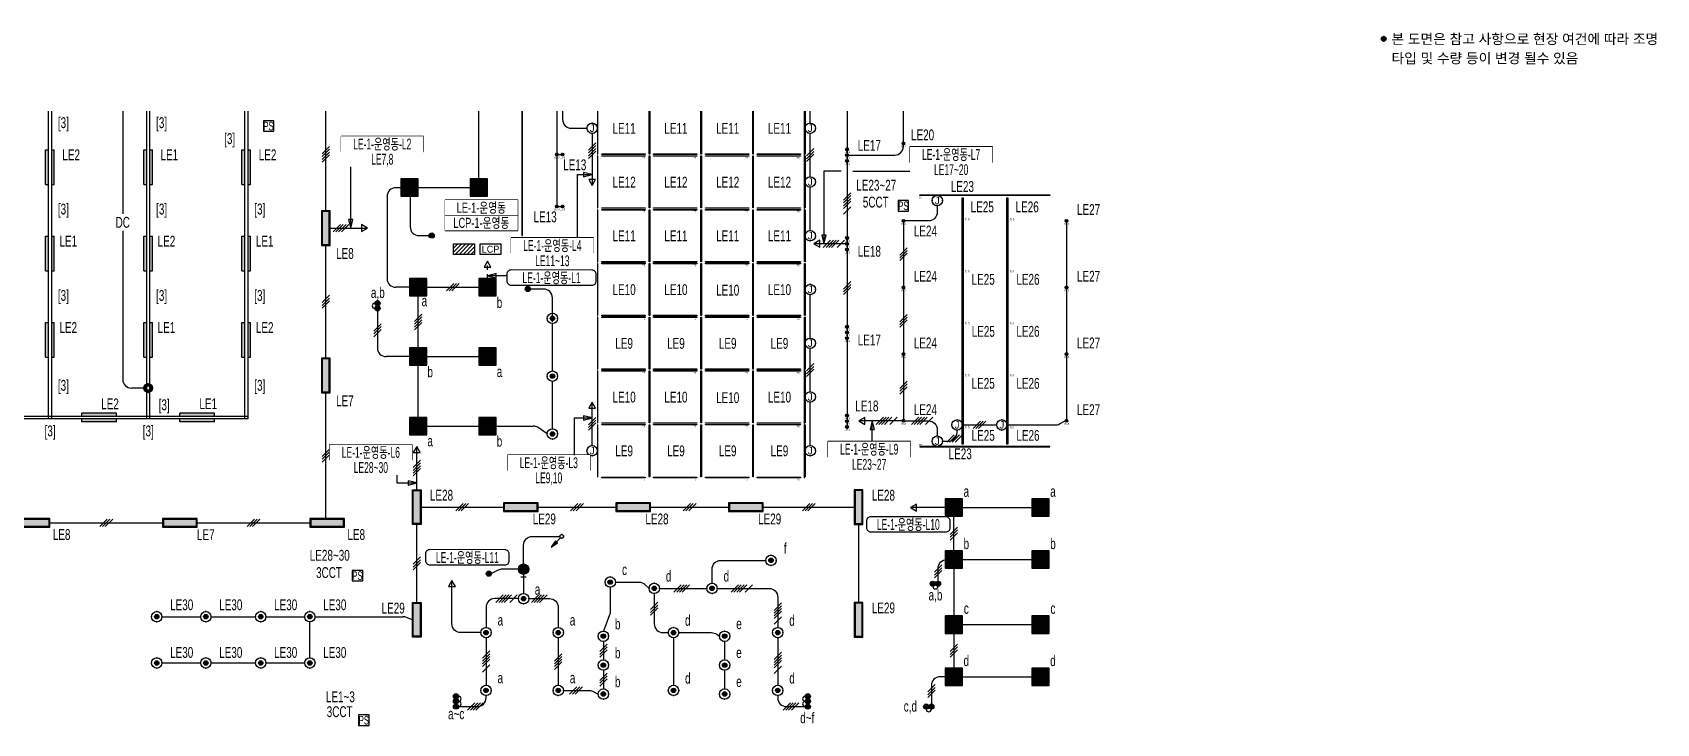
# Model space of a CAD drawing. Header units: millimetres. Extents: x 86947 to 500447, y -530175 to 1059536.
# Drawn here: x 441947 to 498176, y -296045 to -272132 of the extents above; entities that cross this region are included whole.
import ezdxf
from ezdxf.enums import TextEntityAlignment as Align

# ---------------------------------------------------------------- set-up
doc = ezdxf.new("R2010")
doc.units = ezdxf.units.MM
doc.header["$LTSCALE"] = 150
doc.set_wipeout_variables(frame=1)
for name, pattern in [('CENTERX2', [4, 2.5, -0.5, 0.5, -0.5]), ('D1', [3, 1, -1, 1]), ('DASHED2', [0.375, 0.25, -0.125])]:
    doc.linetypes.add(name, pattern=pattern)
for name, color, linetype in [('------01 Distribution Panel', 3, 'Continuous'), ('------02 Etc Panel', 3, 'Continuous'), ('------03 Lighting Fixture', 3, 'Continuous'), ('------04 Lighting Switch', 2, 'Continuous'), ('------04 Number of Strands (가닥수)', 1, 'Continuous'), ('-----20 General Symbol', 3, 'Continuous'), ('-----21 Embeded Wire in Ceiling or Wall', 4, 'Continuous'), ('-----23 Concealed or Exposed Wire', 4, 'D1'), ('-----25 Emergency Lighting Embeded Wire in Ceiling or Wall', 1, 'Continuous'), ('-----28 Race Way', 1, 'Continuous'), ('-----29 Indicator', 1, 'Continuous'), ('-----30 Text', 2, 'Continuous'), ('I-C-LIGHT', 10, 'Continuous'), ('I-C-MAIN', 4, 'Continuous')]:
    doc.layers.add(name, color=color, linetype=linetype)
doc.styles.add('ELEC', font='')
doc.styles.get('ELEC').set_extended_font_data('Dotum')

# ---------------------------------------------------------------- blocks, each defined once
blk = doc.blocks.new('A$C0b6403cb')
at = {"layer": '-----30 Text'}
h = blk.add_hatch(color=256, dxfattribs=at)
edge = h.paths.add_edge_path()
edge.add_arc((-26637, -5011), 160, 0, 360)
h = blk.add_hatch(color=256, dxfattribs=at)
edge = h.paths.add_edge_path()
edge.add_arc((-26637, -5011), 160, 0, 360)
blk.add_circle((-26637, -5011), 160, dxfattribs=at)
blk.add_circle((-26637, -5011), 160, dxfattribs=at)
for p in [(-26796, -5011), (-26796, -5011), (-26637, -4851), (-26637, -4851), (-26637, -5171), (-26637, -5171), (-26477, -5011), (-26477, -5011)]:
    blk.add_point(p, dxfattribs=at)
at = {"layer": '-----30 Text', "style": 'ELEC'}
for s, p in [('본 도면은 참고 사항으로 현장 여건에 따라 조명', (-26101, -5011)), ('타입 및 수량 등이 변경 될수 있음', (-26101, -6345))]:
    blk.add_text(s, height=700, dxfattribs=at).set_placement(p, align=Align.MIDDLE_LEFT)
blk = doc.blocks.new('E17')
h = blk.add_hatch(color=256)
h.paths.add_polyline_path([(600, 100), (-600, 100), (-600, 0), (600, 0)])
h.paths.add_polyline_path([(600, -100), (-600, -100), (-600, -200), (600, -200)])
for p, q in [((-600, 100), (600, 100)), ((-600, 100), (-600, 0)), ((600, 100), (600, 0)), ((600, 100), (600, 0)), ((-600, -100), (-600, -200)), ((-600, -200), (600, -200)), ((600, -100), (600, -200))]:
    blk.add_line(p, q)
blk = doc.blocks.new('*U15')
blk.add_lwpolyline([(150, 0), (-150, 0), (-150, -300), (150, -300)], close=True)
at = {"style": 'ELEC', "width": 0.6}
blk.add_text('PS', height=250, dxfattribs=at).set_placement((0, -150), align=Align.MIDDLE)
blk = doc.blocks.new('*U16')
h = blk.add_hatch(color=256)
edge = h.paths.add_edge_path()
edge.add_arc((-150, -75), 75, 0, 360)
h = blk.add_hatch(color=256)
edge = h.paths.add_edge_path()
edge.add_arc((0, -75), 75, 0, 360)
h = blk.add_hatch(color=256)
edge = h.paths.add_edge_path()
edge.add_arc((150, -75), 75, 0, 360)
for centre in [(-150, -75), (0, -75), (150, -75)]:
    blk.add_circle(centre, 75)
for centre in [(-75, 0), (75, 0)]:
    blk.add_arc(centre, 75, 0, 180)
blk = doc.blocks.new('*U13')
h = blk.add_hatch(color=256)
edge = h.paths.add_edge_path()
edge.add_arc((-75, -75), 75, 0, 360)
h = blk.add_hatch(color=256)
edge = h.paths.add_edge_path()
edge.add_arc((75, -75), 75, 0, 360)
for centre in [(-75, -75), (75, -75)]:
    blk.add_circle(centre, 75)
blk.add_arc((0, 0), 75, 0, 180)
blk.add_point((150, -75))
blk = doc.blocks.new('*U12')
h = blk.add_hatch(color=256)
edge = h.paths.add_edge_path()
edge.add_arc((0, -75), 75, 0, 360)
blk.add_circle((0, -75), 75)
blk = doc.blocks.new('E16')
at = {"linetype": 'Continuous'}
h = blk.add_hatch(color=256, dxfattribs=at)
h.dxf.hatch_style = 1
h.paths.add_polyline_path([(570, -120), (570, 120), (-570, 120), (-570, -120)])
blk.add_lwpolyline([(600, 150), (-600, 150), (-600, -150), (600, -150)], close=True, dxfattribs=at)
at = {"color": 1, "linetype": 'Continuous'}
blk.add_lwpolyline([(570, 120), (-570, 120), (-570, -120), (570, -120)], close=True, dxfattribs=at)
blk = doc.blocks.new('E21')
h = blk.add_hatch(color=256)
h.dxf.hatch_style = 1
h.paths.add_polyline_path([(-270, 270), (-270, -270), (270, -270), (270, 270)])
blk.add_lwpolyline([(-300, -300), (300, -300), (300, 300), (-300, 300)], close=True)
at = {"color": 1, "linetype": 'Continuous'}
blk.add_lwpolyline([(-270, -270), (270, -270), (270, 270), (-270, 270)], close=True, dxfattribs=at)
blk = doc.blocks.new('D02')
at = {"linetype": 'Continuous'}
for radius in [150, 64.3]:
    blk.add_circle((0, 0), radius, dxfattribs=at)
for p in [(-150, 0), (0, 150), (150, 0), (0, -150)]:
    blk.add_point(p)
blk = doc.blocks.new('G07-1')
blk.add_hatch(color=256).paths.add_polyline_path([(64, 0, 1), (-64, 0, 1)])
blk.add_blockref('D02', (0, 0))
blk = doc.blocks.new('D06')
for p, q in [((-75, 0), (0, 0)), ((0, -75), (0, 75))]:
    blk.add_line(p, q)
at = {"linetype": 'Continuous'}
blk.add_circle((-225, 0), 150, dxfattribs=at)
for p in [(-375, 0), (-225, 150), (-75, 0), (-225, -150)]:
    blk.add_point(p)
blk = doc.blocks.new('E06')
blk.add_hatch(color=256).paths.add_polyline_path([(-75, 0, 1), (-375, 0, 1)])
blk.add_blockref('D06', (0, 0))
blk = doc.blocks.new('A07')
blk.add_lwpolyline([(-300, 0), (-300, 300), (300, 300), (300, 0)], close=True)
at = {"style": 'ELEC'}
blk.add_text('LCP', height=200, dxfattribs=at).set_placement((0, 150), align=Align.MIDDLE)
blk = doc.blocks.new('A02')
h = blk.add_hatch()
h.set_pattern_fill('ANSI31', color=256, scale=25, style=0)
h.set_pattern_definition([(45, (-2000, -19200), (-56.1266, 56.1266), [])])
h.paths.add_polyline_path([(-300, 300), (-300, 0), (300, 0), (300, 300)])
blk.add_lwpolyline([(300, 0), (-300, 0), (-300, 300), (300, 300)], close=True)
blk = doc.blocks.new('O07')
blk.add_lwpolyline([(0, -100), (173, 0), (0, 100)], close=True)
blk = doc.blocks.new('O04')
blk.add_circle((0, 0), 150)
for p in [(-150, 0), (0, 150), (150, 0), (0, -150)]:
    blk.add_point(p)
at = {"style": 'ELEC'}
blk.add_text('J', height=214, dxfattribs=at).set_placement((0, 0), align=Align.MIDDLE)
blk = doc.blocks.new('*U47')
at = {"color": 0}
for p, q in [((-226, -106), (-14, 106)), ((-146, -106), (66, 106)), ((-66, -106), (146, 106)), ((14, -106), (226, 106))]:
    blk.add_line(p, q, dxfattribs=at)
blk = doc.blocks.new('*U44')
at = {"color": 0}
for p, q in [((-186, -106), (26, 106)), ((-106, -106), (106, 106)), ((-26, -106), (186, 106))]:
    blk.add_line(p, q, dxfattribs=at)
blk = doc.blocks.new('*U46')
at = {"color": 0}
for p, q in [((-306, -106), (-94, 106)), ((-226, -106), (-14, 106)), ((-146, -106), (66, 106)), ((-66, -106), (146, 106)), ((94, -106), (306, 106))]:
    blk.add_line(p, q, dxfattribs=at)
blk = doc.blocks.new('D01')
at = {"linetype": 'Continuous'}
blk.add_circle((0, 0), 150, dxfattribs=at)
for p in [(-150, 0), (0, 150), (150, 0), (0, -150)]:
    blk.add_point(p)
blk = doc.blocks.new('E01')
h = blk.add_hatch(color=256)
edge = h.paths.add_edge_path(flags=17)
edge.add_arc((0, 0), 75, 0, 360)
edge = h.paths.add_edge_path()
edge.add_arc((0, 0), 150, 0, 360)
blk.add_blockref('D01', (0, 0))
at = {"xscale": 0.5, "yscale": 0.5, "zscale": 0.5}
blk.add_blockref('D01', (0, 0), dxfattribs=at)
blk = doc.blocks.new('O01')
blk.add_hatch(color=256).paths.add_polyline_path([(-149, -218), (-218, -149), (-368, -368)])
blk.add_line((-46, -46), (-184, -184))
blk.add_lwpolyline([(-368, -368), (-149, -218), (-218, -149), (-368, -368)])
blk.add_circle((0, 0), 65)
for p in [(-65, 0), (-65, 0), (0, 65), (0, 65), (65, 0), (65, 0), (0, -65), (0, -65)]:
    blk.add_point(p)
blk = doc.blocks.new('LT-1')
at = {"layer": 'I-C-LIGHT'}
h = blk.add_hatch(dxfattribs=at)
h.set_pattern_fill('ANSI31', color=249, scale=50)
h.set_pattern_definition([(45, (137317.1204, 2203378.948), (-4.419417382, 4.419417382), [])])
edge = h.paths.add_edge_path()
edge.add_arc((1069218, 760156), 25, 0, 360)
at = {"layer": 'I-C-LIGHT', "color": 1}
for p, q in [((1069158, 760156), (1069278, 760156)), ((1069218, 760216), (1069218, 760096))]:
    blk.add_line(p, q, dxfattribs=at)
at = {"layer": 'I-C-LIGHT', "color": 9}
blk.add_circle((1069218, 760156), 48, dxfattribs=at)
at = {"layer": 'I-C-LIGHT', "color": 1}
blk.add_circle((1069218, 760156), 40, dxfattribs=at)
at = {"layer": 'I-C-LIGHT', "color": 8}
blk.add_circle((1069218, 760156), 25, dxfattribs=at)
at = {"layer": 'I-C-LIGHT', "color": 9, "insert": (1069218, 760096), "char_height": 60, "width": 294.84, "attachment_point": 2, "style": 'ELEC'}
blk.add_mtext('LD-1', dxfattribs=at)
blk = doc.blocks.new('LT- SYM')
at = {"layer": 'I-C-LIGHT'}
blk.add_lwpolyline([(13061773, -262810), (13061773, -262565), (13061751, -262565), (13061751, -262810)], close=True, dxfattribs=at)
at = {"layer": 'I-C-LIGHT', "color": 2, "linetype": 'CENTERX2', "ltscale": 0.2, "const_width": 6}
blk.add_lwpolyline([(13061762, -262810), (13061762, -262565)], dxfattribs=at)
at = {"color": 9, "insert": (13061789, -262740), "char_height": 70, "width": 560.53, "attachment_point": 1, "line_spacing_factor": 0.45, "style": 'ELEC'}
blk.add_mtext('LD-5', dxfattribs=at)
blk = doc.blocks.new('LD-3')
at = {"layer": 'I-C-LIGHT', "color": 1}
for p, q in [((851536, 286856), (851443, 286950)), ((851536, 286950), (851443, 286856))]:
    blk.add_line(p, q, dxfattribs=at)
at = {"layer": 'I-C-LIGHT', "color": 5}
for radius in [46.2, 21.1, 15.8]:
    blk.add_circle((851490, 286903), radius, dxfattribs=at)
at = {"layer": 'I-C-LIGHT', "color": 251}
blk.add_circle((851490, 286903), 15, dxfattribs=at)
at = {"layer": 'I-C-LIGHT', "color": 9, "insert": (851490, 286799), "char_height": 60, "width": 195.11, "attachment_point": 5, "style": 'ELEC'}
blk.add_mtext('LD-3', dxfattribs=at)

msp = doc.modelspace()

# ---------------------------------------------------------------- linework, layer by layer
at = {"layer": '------01 Distribution Panel', "color": 1, "elevation": 0}
for points in [[(452629, -276256), (455484, -276256), (455484, -275731), (452629, -275731)], [(472326, -276616), (475181, -276616), (475181, -276091), (472326, -276091)], [(456230, -278982), (458746, -278982), (458746, -278457), (456230, -278457)], [(452235, -286924), (455090, -286924), (455090, -286399), (452235, -286399)], [(458396, -287284), (461251, -287284), (461251, -286759), (458396, -286759)], [(469488, -286815), (472343, -286815), (472343, -286290), (469488, -286290)]]:
    msp.add_lwpolyline(points, close=True, dxfattribs=at)
at = {"layer": '-----21 Embeded Wire in Ceiling or Wall'}
for p, q in [((457400, -277200), (457400, -274850)), ((454695, -277505), (454525, -277505)), ((455300, -277500), (457100, -277500)), ((454225, -277805), (454225, -280650)), ((455000, -280950), (454525, -280950)), ((453890, -281773), (453890, -283050)), ((455000, -283350), (454190, -283350)), ((458000, -285750), (459279, -285750)), ((459770, -286025), (459450, -285803)), ((448130, -292350), (449670, -292350)), ((451730, -292350), (454783, -292350)), ((455100, -292455), (454896, -292372)), ((448130, -293950), (449670, -293950))]:
    msp.add_line(p, q, dxfattribs=at)
at = {"layer": '-----21 Embeded Wire in Ceiling or Wall', "elevation": 0}
for points in [[(452100, -278300), (452100, -274850)], [(460100, -274850), (460100, -276304)], [(468875, -275265), (468875, -274850)], [(470150, -274850), (470150, -276125)], [(472100, -275929), (472100, -274850)], [(461325, -275625), (461325, -277425)], [(468875, -277125), (468875, -275625)], [(460100, -276396), (460100, -278104)], [(460146, -276350), (460255, -276350)], [(470150, -276225), (470150, -276325)], [(470150, -276425), (470150, -276525)], [(470150, -276625), (470150, -279194)], [(468875, -278985), (468875, -277485)], [(460146, -278150), (460255, -278150)], [(472100, -278696), (472100, -280912)], [(477750, -278696), (477750, -280912)], [(452250, -278900), (453550, -278900)], [(470100, -279444), (469000, -279444)], [(470150, -279294), (470150, -279394)], [(452100, -283400), (452100, -279500)], [(470150, -279494), (470150, -279594)], [(470150, -279694), (470150, -282262)], [(455600, -280950), (457400, -280950)], [(472100, -281004), (472100, -283220)], [(477750, -281005), (477750, -283220)], [(455300, -283050), (455300, -281250)], [(468875, -282705), (468875, -281205)], [(459950, -283845), (459950, -282205)], [(470150, -282362), (470150, -282462)], [(470150, -282562), (470150, -282662)], [(470150, -282762), (470150, -285331)], [(455600, -283350), (457400, -283350)], [(468875, -284565), (468875, -283065)], [(472100, -283313), (472100, -285529)], [(477750, -283313), (477750, -285529)], [(455300, -285450), (455300, -283650)], [(459950, -285845), (459950, -284205)], [(452100, -288950), (452100, -284600)], [(461325, -286425), (461325, -284925)], [(468875, -286425), (468875, -284925)], [(470150, -285431), (470150, -285531)], [(470150, -285631), (470150, -285740)], [(472054, -285575), (470554, -285575)], [(455600, -285750), (457400, -285750)], [(474139, -285712), (475329, -285712)], [(455250, -287955), (455250, -286455)], [(455400, -288555), (458250, -288555)], [(459450, -288555), (462150, -288555)], [(463350, -288555), (466050, -288555)], [(467250, -288555), (470400, -288555)], [(473850, -288575), (472350, -288575)], [(473850, -290075), (473850, -288875)], [(474150, -288575), (476550, -288575)], [(442550, -289100), (446450, -289100)], [(447650, -289100), (451550, -289100)], [(455250, -291855), (455250, -289155)], [(470550, -289155), (470550, -291855)], [(473850, -290675), (473850, -292325)], [(474150, -290375), (476550, -290375)], [(458950, -290975), (458950, -291545)], [(463655, -291369), (465295, -291369)], [(446430, -292350), (447770, -292350)], [(450030, -292350), (451370, -292350)], [(451550, -293770), (451550, -292530)], [(473850, -292925), (473850, -294125)], [(474150, -292625), (476550, -292625)], [(457650, -293080), (457650, -294720)], [(460150, -293080), (460150, -294720)], [(461712, -293205), (461712, -293845)], [(464140, -293080), (464140, -294720)], [(465912, -293205), (465912, -293845)], [(467750, -293080), (467750, -294720)], [(446430, -293950), (447770, -293950)], [(450030, -293950), (451370, -293950)], [(461712, -294205), (461712, -294845)], [(465912, -294205), (465912, -294845)], [(474150, -294425), (476550, -294425)]]:
    msp.add_lwpolyline(points, dxfattribs=at)
for points in [[(460301, -274850), (460301, -275145, 0.414214), (460601, -275445), (461145, -275445)], [(470200, -276375), (471800, -276375, 0.414214), (472100, -276075), (472100, -276021)], [(455025, -277800), (455025, -278860, 0.414214), (455325, -279160), (455680, -279160)], [(473274, -278130), (473274, -278350, -0.414214), (472974, -278650), (472146, -278650)], [(459950, -282145), (459950, -281310, 0.414214), (459650, -281010), (459190, -281010)], [(472146, -285575), (472974, -285575, -0.414214), (473274, -285875), (473274, -286095)], [(475689, -285712), (477366, -285712, 0.120273), (477504, -285679), (477704, -285575)], [(473454, -286275), (473659, -286275, 0.414214), (473959, -285975), (473959, -285892)], [(458950, -290525), (458950, -289872, -0.414214), (459250, -289572), (460191, -289572)], [(465475, -291189), (465475, -290700, -0.414214), (465775, -290400), (467335, -290400)], [(473300, -291120), (473300, -290675, -0.414214), (473600, -290375), (473580, -290375)], [(457470, -292900), (456770, -292900, -0.414214), (456470, -292600), (456470, -291100)], [(458770, -290705), (458208, -290705, 0.121785), (458069, -290740), (457840, -290860)], [(462130, -291152), (462947, -291152, -0.191482), (463153, -291234), (463295, -291369)], [(458770, -291725), (457950, -291725, 0.414214), (457650, -292025), (457650, -292720)], [(459130, -291725), (459850, -291725, -0.414214), (460150, -292025), (460150, -292720)], [(461950, -291332), (461950, -292178, -0.092984), (461930, -292287), (461712, -292845)], [(463475, -291549), (463475, -292600, 0.414214), (463775, -292900), (463960, -292900)], [(465655, -291369), (467450, -291369, -0.414214), (467750, -291669), (467750, -292720)], [(464320, -292900), (465461, -292900, -0.15643), (465636, -292956), (465732, -293025)], [(473550, -294425), (473370, -294425, 0.414214), (473070, -294725), (473070, -295370)], [(456700, -295460), (457350, -295460, 0.414214), (457650, -295160), (457650, -295080)], [(460330, -294900), (461205, -294900, -0.112737), (461335, -294930), (461532, -295025)], [(467750, -295080), (467750, -295160, 0.414214), (468050, -295460), (468700, -295460)]]:
    msp.add_lwpolyline(points, format="xyb", dxfattribs=at)
at = {"layer": '-----21 Embeded Wire in Ceiling or Wall'}
for centre, start, end in [((454525, -277805), 90, 180), ((454525, -280650), 180, 270), ((454190, -283050), 180, 270), ((459279, -286050), 55.2879, 90), ((454783, -292650), 67.8512, 90)]:
    msp.add_arc(centre, 300, start, end, dxfattribs=at)
at = {"layer": '-----23 Concealed or Exposed Wire', "elevation": 0}
msp.add_lwpolyline([(457700, -280650), (457700, -280050)], dxfattribs=at)
at = {"layer": '-----25 Emergency Lighting Embeded Wire in Ceiling or Wall'}
for p, q in [((445072, -274850), (445072, -278411)), ((445072, -278992), (445072, -284136)), ((445801, -284436), (445372, -284436))]:
    msp.add_line(p, q, dxfattribs=at)
msp.add_arc((445372, -284136), 300, 180, 270, dxfattribs=at)
at = {"layer": '-----28 Race Way', "elevation": 0}
for points in [[(442601, -274850), (442601, -285506), (442501, -285506), (442501, -274850)], [(446001, -274850), (446001, -285506), (445901, -285506), (445901, -274850)], [(449401, -274850), (449401, -285506), (449301, -285506), (449301, -274850)]]:
    msp.add_lwpolyline(points, dxfattribs=at)
msp.add_lwpolyline([(411901, -285406), (449401, -285406), (449401, -285506), (411901, -285506)], close=True, dxfattribs=at)
at = {"layer": '-----29 Indicator'}
for p, q in [((452967, -278900), (452967, -276781)), ((460806, -277051), (461325, -277051)), ((469351, -276928), (469351, -279444)), ((469950, -276928), (469351, -276928)), ((460706, -285471), (461325, -285471))]:
    msp.add_line(p, q, dxfattribs=at)
at = {"layer": '-----29 Indicator', "color": 1}
for p, q in [((461325, -277051), (461025, -276976)), ((461025, -276976), (461025, -277126)), ((461025, -277126), (461325, -277051)), ((453042, -278600), (452892, -278600)), ((452892, -278600), (452967, -278900)), ((452967, -278900), (453042, -278600)), ((469426, -279144), (469276, -279144)), ((469276, -279144), (469351, -279444)), ((469351, -279444), (469426, -279144)), ((458000, -280475), (457700, -280550)), ((457700, -280550), (458000, -280625)), ((458000, -280625), (458000, -280475)), ((461325, -285471), (461025, -285396)), ((461025, -285396), (461025, -285546)), ((461025, -285546), (461325, -285471)), ((471023, -285575), (470948, -285875)), ((471098, -285875), (471023, -285575)), ((470948, -285875), (471098, -285875))]:
    msp.add_line(p, q, dxfattribs=at)
at = {"color": 1, "linetype": 'Continuous', "elevation": 0}
for points in [[(470820, -289263, 0.414214), (470970, -289413), (473570, -289418, 0.414214), (473720, -289268), (473720, -289043, 0.414214), (473570, -288893), (470970, -288888, 0.414214), (470820, -289038)], [(455556, -290404, 0.414214), (455706, -290554), (458306, -290559, 0.414214), (458456, -290409), (458456, -290184, 0.414214), (458306, -290034), (455706, -290029, 0.414214), (455556, -290179)]]:
    msp.add_lwpolyline(points, format="xyb", close=True, dxfattribs=at)
at = {"layer": 'I-C-LIGHT', "color": 10, "linetype": 'DASHED2', "ltscale": 200, "elevation": 0}
for points in [[(458890, -274850), (458890, -274952), (458910, -274952), (458910, -274850)], [(461505, -274850), (461505, -275145), (461525, -275145), (461525, -274850)], [(463317, -274850), (463317, -275145), (463297, -275145), (463297, -274850)], [(465110, -274850), (465110, -275145), (465090, -275145), (465090, -274850)], [(466902, -274850), (466902, -275145), (466882, -275145), (466882, -274850)], [(468695, -274850), (468695, -275145), (468675, -275145), (468675, -274850)]]:
    msp.add_lwpolyline(points, dxfattribs=at)
for points in [[(458890, -274952), (458890, -276152), (458910, -276152), (458910, -274952)], [(461505, -275145), (461505, -276345), (461525, -276345), (461525, -275145)], [(463317, -275145), (463317, -276345), (463297, -276345), (463297, -275145)], [(465110, -275145), (465110, -276345), (465090, -276345), (465090, -275145)], [(466902, -275145), (466902, -276345), (466882, -276345), (466882, -275145)], [(468695, -275145), (468695, -276345), (468675, -276345), (468675, -275145)], [(458890, -276152), (458890, -277352), (458910, -277352), (458910, -276152)], [(461505, -276405), (461505, -277005), (461525, -277005), (461525, -276405)], [(461661, -276335), (462561, -276335), (462561, -276355), (461661, -276355)], [(461661, -276395), (462561, -276395), (462561, -276415), (461661, -276415)], [(462561, -276335), (463161, -276335), (463161, -276355), (462561, -276355)], [(462561, -276395), (463161, -276395), (463161, -276415), (462561, -276415)], [(463317, -276405), (463317, -277005), (463297, -277005), (463297, -276405)], [(463454, -276335), (464354, -276335), (464354, -276355), (463454, -276355)], [(463454, -276395), (464354, -276395), (464354, -276415), (463454, -276415)], [(464354, -276335), (464954, -276335), (464954, -276355), (464354, -276355)], [(464354, -276395), (464954, -276395), (464954, -276415), (464354, -276415)], [(465110, -276405), (465110, -277005), (465090, -277005), (465090, -276405)], [(465246, -276335), (466146, -276335), (466146, -276355), (465246, -276355)], [(465246, -276395), (466146, -276395), (466146, -276415), (465246, -276415)], [(466146, -276335), (466746, -276335), (466746, -276355), (466146, -276355)], [(466146, -276395), (466746, -276395), (466746, -276415), (466146, -276415)], [(466902, -276405), (466902, -277005), (466882, -277005), (466882, -276405)], [(467039, -276335), (467939, -276335), (467939, -276355), (467039, -276355)], [(467039, -276395), (467939, -276395), (467939, -276415), (467039, -276415)], [(467939, -276335), (468539, -276335), (468539, -276355), (467939, -276355)], [(467939, -276395), (468539, -276395), (468539, -276415), (467939, -276415)], [(468695, -276405), (468695, -277005), (468675, -277005), (468675, -276405)], [(461505, -277005), (461505, -278205), (461525, -278205), (461525, -277005)], [(463317, -277005), (463317, -278205), (463297, -278205), (463297, -277005)], [(465110, -277005), (465110, -278205), (465090, -278205), (465090, -277005)], [(466902, -277005), (466902, -278205), (466882, -278205), (466882, -277005)], [(468695, -277005), (468695, -278205), (468675, -278205), (468675, -277005)], [(458890, -277352), (458890, -278552), (458910, -278552), (458910, -277352)], [(472674, -277750), (473874, -277750), (473874, -277770), (472674, -277770)], [(473874, -277750), (475074, -277750), (475074, -277770), (473874, -277770)], [(475074, -277750), (476274, -277750), (476274, -277770), (475074, -277770)], [(476274, -277750), (477174, -277750), (477174, -277770), (476274, -277770)], [(461505, -278265), (461505, -278865), (461525, -278865), (461525, -278265)], [(461661, -278195), (462561, -278195), (462561, -278215), (461661, -278215)], [(461661, -278255), (462561, -278255), (462561, -278275), (461661, -278275)], [(462561, -278195), (463161, -278195), (463161, -278215), (462561, -278215)], [(462561, -278255), (463161, -278255), (463161, -278275), (462561, -278275)], [(463317, -278265), (463317, -278865), (463297, -278865), (463297, -278265)], [(463454, -278195), (464354, -278195), (464354, -278215), (463454, -278215)], [(463454, -278255), (464354, -278255), (464354, -278275), (463454, -278275)], [(464354, -278195), (464954, -278195), (464954, -278215), (464354, -278215)], [(464354, -278255), (464954, -278255), (464954, -278275), (464354, -278275)], [(465110, -278265), (465110, -278865), (465090, -278865), (465090, -278265)], [(465246, -278195), (466146, -278195), (466146, -278215), (465246, -278215)], [(465246, -278255), (466146, -278255), (466146, -278275), (465246, -278275)], [(466146, -278195), (466746, -278195), (466746, -278215), (466146, -278215)], [(466146, -278255), (466746, -278255), (466746, -278275), (466146, -278275)], [(466902, -278265), (466902, -278865), (466882, -278865), (466882, -278265)], [(467039, -278195), (467939, -278195), (467939, -278215), (467039, -278215)], [(467039, -278255), (467939, -278255), (467939, -278275), (467039, -278275)], [(467939, -278195), (468539, -278195), (468539, -278215), (467939, -278215)], [(467939, -278255), (468539, -278255), (468539, -278275), (467939, -278275)], [(468695, -278265), (468695, -278865), (468675, -278865), (468675, -278265)], [(458890, -278552), (458890, -279152), (458910, -279152), (458910, -278552)], [(461505, -278865), (461505, -280065), (461525, -280065), (461525, -278865)], [(463317, -278865), (463317, -280065), (463297, -280065), (463297, -278865)], [(465110, -278865), (465110, -280065), (465090, -280065), (465090, -278865)], [(466902, -278865), (466902, -280065), (466882, -280065), (466882, -278865)], [(468695, -278865), (468695, -280065), (468675, -280065), (468675, -278865)], [(461505, -280125), (461505, -280725), (461525, -280725), (461525, -280125)], [(461661, -280055), (462561, -280055), (462561, -280075), (461661, -280075)], [(461661, -280115), (462561, -280115), (462561, -280135), (461661, -280135)], [(462561, -280055), (463161, -280055), (463161, -280075), (462561, -280075)], [(462561, -280115), (463161, -280115), (463161, -280135), (462561, -280135)], [(463317, -280125), (463317, -280725), (463297, -280725), (463297, -280125)], [(463454, -280055), (464354, -280055), (464354, -280075), (463454, -280075)], [(463454, -280115), (464354, -280115), (464354, -280135), (463454, -280135)], [(464354, -280055), (464954, -280055), (464954, -280075), (464354, -280075)], [(464354, -280115), (464954, -280115), (464954, -280135), (464354, -280135)], [(465110, -280125), (465110, -280725), (465090, -280725), (465090, -280125)], [(465246, -280055), (466146, -280055), (466146, -280075), (465246, -280075)], [(465246, -280115), (466146, -280115), (466146, -280135), (465246, -280135)], [(466146, -280055), (466746, -280055), (466746, -280075), (466146, -280075)], [(466146, -280115), (466746, -280115), (466746, -280135), (466146, -280135)], [(466902, -280125), (466902, -280725), (466882, -280725), (466882, -280125)], [(467039, -280055), (467939, -280055), (467939, -280075), (467039, -280075)], [(467039, -280115), (467939, -280115), (467939, -280135), (467039, -280135)], [(467939, -280055), (468539, -280055), (468539, -280075), (467939, -280075)], [(467939, -280115), (468539, -280115), (468539, -280135), (467939, -280135)], [(468695, -280125), (468695, -280725), (468675, -280725), (468675, -280125)], [(461505, -280725), (461505, -281925), (461525, -281925), (461525, -280725)], [(463317, -280725), (463317, -281925), (463297, -281925), (463297, -280725)], [(465110, -280725), (465110, -281925), (465090, -281925), (465090, -280725)], [(466902, -280725), (466902, -281925), (466882, -281925), (466882, -280725)], [(468695, -280725), (468695, -281925), (468675, -281925), (468675, -280725)], [(461505, -281985), (461505, -282585), (461525, -282585), (461525, -281985)], [(461661, -281915), (462561, -281915), (462561, -281935), (461661, -281935)], [(461661, -281975), (462561, -281975), (462561, -281995), (461661, -281995)], [(462561, -281915), (463161, -281915), (463161, -281935), (462561, -281935)], [(462561, -281975), (463161, -281975), (463161, -281995), (462561, -281995)], [(463317, -281985), (463317, -282585), (463297, -282585), (463297, -281985)], [(463454, -281915), (464354, -281915), (464354, -281935), (463454, -281935)], [(463454, -281975), (464354, -281975), (464354, -281995), (463454, -281995)], [(464354, -281915), (464954, -281915), (464954, -281935), (464354, -281935)], [(464354, -281975), (464954, -281975), (464954, -281995), (464354, -281995)], [(465110, -281985), (465110, -282585), (465090, -282585), (465090, -281985)], [(465246, -281915), (466146, -281915), (466146, -281935), (465246, -281935)], [(465246, -281975), (466146, -281975), (466146, -281995), (465246, -281995)], [(466146, -281915), (466746, -281915), (466746, -281935), (466146, -281935)], [(466146, -281975), (466746, -281975), (466746, -281995), (466146, -281995)], [(466902, -281985), (466902, -282585), (466882, -282585), (466882, -281985)], [(467039, -281915), (467939, -281915), (467939, -281935), (467039, -281935)], [(467039, -281975), (467939, -281975), (467939, -281995), (467039, -281995)], [(467939, -281915), (468539, -281915), (468539, -281935), (467939, -281935)], [(467939, -281975), (468539, -281975), (468539, -281995), (467939, -281995)], [(468695, -281985), (468695, -282585), (468675, -282585), (468675, -281985)], [(461505, -282585), (461505, -283785), (461525, -283785), (461525, -282585)], [(463317, -282585), (463317, -283785), (463297, -283785), (463297, -282585)], [(465110, -282585), (465110, -283785), (465090, -283785), (465090, -282585)], [(466902, -282585), (466902, -283785), (466882, -283785), (466882, -282585)], [(468695, -282585), (468695, -283785), (468675, -283785), (468675, -282585)], [(461505, -283845), (461505, -284445), (461525, -284445), (461525, -283845)], [(461661, -283775), (462561, -283775), (462561, -283795), (461661, -283795)], [(461661, -283835), (462561, -283835), (462561, -283855), (461661, -283855)], [(462561, -283775), (463161, -283775), (463161, -283795), (462561, -283795)], [(462561, -283835), (463161, -283835), (463161, -283855), (462561, -283855)], [(463317, -283845), (463317, -284445), (463297, -284445), (463297, -283845)], [(463454, -283775), (464354, -283775), (464354, -283795), (463454, -283795)], [(463454, -283835), (464354, -283835), (464354, -283855), (463454, -283855)], [(464354, -283775), (464954, -283775), (464954, -283795), (464354, -283795)], [(464354, -283835), (464954, -283835), (464954, -283855), (464354, -283855)], [(465110, -283845), (465110, -284445), (465090, -284445), (465090, -283845)], [(465246, -283775), (466146, -283775), (466146, -283795), (465246, -283795)], [(465246, -283835), (466146, -283835), (466146, -283855), (465246, -283855)], [(466146, -283775), (466746, -283775), (466746, -283795), (466146, -283795)], [(466146, -283835), (466746, -283835), (466746, -283855), (466146, -283855)], [(466902, -283845), (466902, -284445), (466882, -284445), (466882, -283845)], [(467039, -283775), (467939, -283775), (467939, -283795), (467039, -283795)], [(467039, -283835), (467939, -283835), (467939, -283855), (467039, -283855)], [(467939, -283775), (468539, -283775), (468539, -283795), (467939, -283795)], [(467939, -283835), (468539, -283835), (468539, -283855), (467939, -283855)], [(468695, -283845), (468695, -284445), (468675, -284445), (468675, -283845)], [(461505, -284445), (461505, -285645), (461525, -285645), (461525, -284445)], [(463317, -284445), (463317, -285645), (463297, -285645), (463297, -284445)], [(465110, -284445), (465110, -285645), (465090, -285645), (465090, -284445)], [(466902, -284445), (466902, -285645), (466882, -285645), (466882, -284445)], [(468695, -284445), (468695, -285645), (468675, -285645), (468675, -284445)], [(461661, -285635), (462561, -285635), (462561, -285655), (461661, -285655)], [(462561, -285635), (463161, -285635), (463161, -285655), (462561, -285655)], [(463454, -285635), (464354, -285635), (464354, -285655), (463454, -285655)], [(464354, -285635), (464954, -285635), (464954, -285655), (464354, -285655)], [(465246, -285635), (466146, -285635), (466146, -285655), (465246, -285655)], [(466146, -285635), (466746, -285635), (466746, -285655), (466146, -285655)], [(467039, -285635), (467939, -285635), (467939, -285655), (467039, -285655)], [(467939, -285635), (468539, -285635), (468539, -285655), (467939, -285655)], [(461505, -285705), (461505, -286305), (461525, -286305), (461525, -285705)], [(461661, -285695), (462561, -285695), (462561, -285715), (461661, -285715)], [(462561, -285695), (463161, -285695), (463161, -285715), (462561, -285715)], [(463317, -285705), (463317, -286305), (463297, -286305), (463297, -285705)], [(463454, -285695), (464354, -285695), (464354, -285715), (463454, -285715)], [(464354, -285695), (464954, -285695), (464954, -285715), (464354, -285715)], [(465110, -285705), (465110, -286305), (465090, -286305), (465090, -285705)], [(465246, -285695), (466146, -285695), (466146, -285715), (465246, -285715)], [(466146, -285695), (466746, -285695), (466746, -285715), (466146, -285715)], [(466902, -285705), (466902, -286305), (466882, -286305), (466882, -285705)], [(467039, -285695), (467939, -285695), (467939, -285715), (467039, -285715)], [(467939, -285695), (468539, -285695), (468539, -285715), (467939, -285715)], [(468695, -285705), (468695, -286305), (468675, -286305), (468675, -285705)], [(461505, -286305), (461505, -287505), (461525, -287505), (461525, -286305)], [(463317, -286305), (463317, -287505), (463297, -287505), (463297, -286305)], [(465110, -286305), (465110, -287505), (465090, -287505), (465090, -286305)], [(466902, -286305), (466902, -287505), (466882, -287505), (466882, -286305)], [(468695, -286305), (468695, -287505), (468675, -287505), (468675, -286305)], [(472674, -286475), (473874, -286475), (473874, -286455), (472674, -286455)], [(473874, -286475), (475074, -286475), (475074, -286455), (473874, -286455)], [(475074, -286475), (476274, -286475), (476274, -286455), (475074, -286455)], [(476274, -286475), (477174, -286475), (477174, -286455), (476274, -286455)], [(461661, -287525), (462561, -287525), (462561, -287545), (461661, -287545)], [(462561, -287525), (463161, -287525), (463161, -287545), (462561, -287545)], [(463454, -287525), (464354, -287525), (464354, -287545), (463454, -287545)], [(464354, -287525), (464954, -287525), (464954, -287545), (464354, -287545)], [(465246, -287525), (466146, -287525), (466146, -287545), (465246, -287545)], [(466146, -287525), (466746, -287525), (466746, -287545), (466146, -287545)], [(467039, -287525), (467939, -287525), (467939, -287545), (467039, -287545)], [(467939, -287525), (468539, -287525), (468539, -287545), (467939, -287545)]]:
    msp.add_lwpolyline(points, close=True, dxfattribs=at)
at = {"layer": 'I-C-LIGHT', "color": 5, "linetype": 'Continuous', "elevation": 0}
for points in [[(474165, -286375), (474135, -286375), (474135, -277850), (474165, -277850)], [(475685, -277850), (475715, -277850), (475715, -286375), (475685, -286375)]]:
    msp.add_lwpolyline(points, close=True, dxfattribs=at)
at = {"layer": 'I-C-MAIN'}
for p, q in [((468670, -276360), (468670, -276390)), ((468670, -278220), (468670, -278250)), ((468670, -283800), (468670, -283830)), ((468670, -285660), (468670, -285690)), ((468670, -287520), (468670, -287550))]:
    msp.add_line(p, q, dxfattribs=at)

# ---------------------------------------------------------------- block references
at = {"layer": '------01 Distribution Panel', "xscale": 1.2, "yscale": 1.2, "zscale": 1.2, "rotation": 180}
msp.add_blockref('A02', (456886, -279450), dxfattribs=at)
at = {"layer": '------02 Etc Panel', "xscale": 1.2, "yscale": 1.2, "zscale": 1.2}
msp.add_blockref('A07', (457806, -279810), dxfattribs=at)
at = {"layer": '------03 Lighting Fixture', "color": 3}
for p, rotation in [((442501, -276789), 89.99999999999999), ((445901, -276789), 89.99999999999999), ((449301, -276789), 89.99999999999999), ((442501, -279778), 89.99999999999999), ((445901, -279778), 89.99999999999999), ((449301, -279778), 89.99999999999999), ((442501, -282767), 89.99999999999999), ((445901, -282767), 89.99999999999999), ((449301, -282767), 89.99999999999999), ((444251, -285506), 180), ((447651, -285506), 180)]:
    msp.add_blockref('E17', p, dxfattribs=dict(at, rotation=rotation))
at = {"layer": '------03 Lighting Fixture'}
for name, p in [('E21', (455000, -277500)), ('E21', (457400, -277500)), ('E21', (455300, -280950)), ('E21', (457700, -280950)), ('E21', (455300, -283350)), ('E21', (457700, -283350)), ('E01', (445951, -284436)), ('E21', (455300, -285750)), ('E21', (457700, -285750)), ('E16', (458850, -288555)), ('E16', (462750, -288555)), ('E16', (466650, -288555)), ('E21', (473850, -288575)), ('E21', (476850, -288575)), ('E16', (441950, -289100)), ('E16', (447050, -289100)), ('E16', (452150, -289100)), ('E21', (473850, -290375)), ('E21', (476850, -290375)), ('E21', (473850, -292625)), ('E21', (476850, -292625)), ('E21', (473850, -294425)), ('E21', (476850, -294425))]:
    msp.add_blockref(name, p, dxfattribs=at)
at = {"layer": '------03 Lighting Fixture', "rotation": 270}
for p in [(452100, -278900), (452100, -284000), (470550, -288555), (470550, -292455)]:
    msp.add_blockref('E16', p, dxfattribs=at)
at = {"layer": '------03 Lighting Fixture', "xscale": 1.2, "yscale": 1.2, "zscale": 1.2}
for p in [(459950, -282025), (459950, -284025), (459950, -286025), (467515, -290400), (461950, -291152), (463475, -291369), (465475, -291369), (458950, -291725), (446250, -292350), (447950, -292350), (449850, -292350), (451550, -292350), (457650, -292900), (460150, -292900), (461712, -293025), (464140, -292900), (465912, -293025), (467750, -292900), (446250, -293950), (447950, -293950), (449850, -293950), (451550, -293950), (461712, -294025), (465912, -294025), (457650, -294900), (460150, -294900), (461712, -295025), (464140, -294900), (465912, -295025), (467750, -294900)]:
    msp.add_blockref('G07-1', p, dxfattribs=at)
at = {"layer": '------03 Lighting Fixture', "xscale": -1, "rotation": 90}
for p in [(455250, -288555), (455250, -292455)]:
    msp.add_blockref('E16', p, dxfattribs=at)
at = {"layer": '------03 Lighting Fixture', "xscale": 1.2, "yscale": 1.2, "zscale": 1.2, "rotation": 269.9999999999999}
msp.add_blockref('E06', (458950, -290975), dxfattribs=at)
at = {"layer": '------04 Lighting Switch', "xscale": 1.2, "yscale": 1.2, "zscale": 1.2}
for p in [(450120, -275190), (472100, -277950), (453200, -290750), (453420, -295750)]:
    msp.add_blockref('*U15', p, dxfattribs=at)
for name, p, rotation in [('*U12', (455770, -279250), 180), ('*U12', (459100, -281100), 180), ('*U13', (453800, -281593), 90), ('*U12', (457750, -290950), 179.9999999999999), ('*U13', (473210, -291300), 180), ('*U16', (456700, -295280), 270), ('*U16', (468700, -295280), 89.99999999999999), ('*U13', (472980, -295550), 180)]:
    msp.add_blockref(name, p, dxfattribs=dict(at, rotation=rotation))
at = {"layer": '------04 Number of Strands (가닥수)', "xscale": -1.2, "yscale": 1.2, "zscale": 1.2, "rotation": 90}
for name, p in [('*U47', (452100, -276350)), ('*U47', (461325, -276223)), ('*U44', (468875, -276375)), ('*U46', (470150, -278048)), ('*U44', (472100, -279804)), ('*U44', (470150, -280978)), ('*U44', (452100, -281450)), ('*U44', (453890, -282436)), ('*U47', (455300, -282150)), ('*U44', (472100, -282112)), ('*U44', (468875, -283815)), ('*U44', (472100, -284421)), ('*U44', (461325, -285675)), ('*U44', (473850, -289475)), ('*U44', (455250, -290505)), ('*U44', (473300, -290782)), ('*U44', (463475, -292074)), ('*U46', (467750, -292242)), ('*U44', (461712, -293525)), ('*U44', (473850, -293525)), ('*U46', (457650, -293900)), ('*U47', (460150, -293900)), ('*U46', (467750, -293948)), ('*U44', (461712, -294525)), ('*U44', (473070, -294923))]:
    msp.add_blockref(name, p, dxfattribs=at)
at = {"layer": '------04 Number of Strands (가닥수)', "xscale": 1.2, "yscale": 1.2, "zscale": 1.2}
for name, p in [('*U47', (452627, -278900)), ('*U46', (469695, -279444)), ('*U44', (456500, -280950)), ('*U46', (471521, -285575)), ('*U46', (472750, -285575)), ('*U44', (474734, -285712)), ('*U47', (473871, -286187)), ('*U44', (456825, -288555)), ('*U44', (460800, -288555)), ('*U44', (464700, -288555)), ('*U44', (468825, -288555)), ('*U44', (444500, -289100)), ('*U44', (449600, -289100)), ('*U47', (464427, -291369)), ('*U46', (466504, -291369)), ('*U46', (458360, -291725)), ('*U47', (459490, -291725)), ('*U44', (460767, -294900)), ('*U47', (457284, -295460)), ('*U47', (468207, -295460))]:
    msp.add_blockref(name, p, dxfattribs=at)
at = {"layer": '-----20 General Symbol', "xscale": 1.2, "yscale": 1.2, "zscale": 1.2}
for p in [(461325, -275445), (468875, -275445), (468875, -277305), (473274, -277950), (468875, -279165), (468875, -281025), (468875, -282885), (468875, -284745), (473959, -285712), (475509, -285712), (473274, -286275), (461325, -286605), (468875, -286605)]:
    msp.add_blockref('O04', p, dxfattribs=at)
at = {"layer": '-----20 General Symbol'}
msp.add_blockref('O01', (460269, -289572), dxfattribs=at)
at = {"layer": '-----21 Embeded Wire in Ceiling or Wall', "xscale": 1.199999999953434, "yscale": 1.199999999953434, "zscale": 1.199999999953434}
for p, rotation in [((461325, -277217), 270), ((469208, -279444), 180), ((457700, -280258), 89.99999999999999), ((461325, -285133), 89.99999999999997), ((470762, -285575), 180), ((455250, -286663), 89.99999999999997), ((472558, -288575), 180), ((456470, -291308), 89.99999999999999)]:
    msp.add_blockref('O07', p, dxfattribs=dict(at, rotation=rotation))
msp.add_blockref('O07', (453342, -278900), dxfattribs=at)
at = {"xscale": 0.5, "yscale": 0.5, "zscale": 0.5}
msp.add_blockref('A$C0b6403cb', (502050, -269850), dxfattribs=at)
at = {"layer": 'I-C-LIGHT'}
for name, p in [('LD-3', (-379390, -562878)), ('LD-3', (-391390, -563253)), ('LD-3', (-391189, -563253)), ('LD-3', (-391390, -565053)), ('LD-3', (-391189, -565053)), ('LD-3', (-379390, -565553)), ('LT- SYM', (-12587612, -15825)), ('LT- SYM', (-12586057, -15825)), ('LD-3', (-373740, -565553)), ('LT- SYM', (-12587612, -17625)), ('LT- SYM', (-12586062, -17625)), ('LD-3', (-379390, -567861)), ('LD-3', (-373740, -567861)), ('LT- SYM', (-12587612, -19425)), ('LT- SYM', (-12586062, -19425)), ('LD-3', (-379390, -570170)), ('LD-3', (-373740, -570170)), ('LT- SYM', (-12587612, -21225)), ('LT- SYM', (-12586062, -21225)), ('LD-3', (-379390, -572478)), ('LT- SYM', (-12587612, -23025)), ('LT- SYM', (-12586062, -23025)), ('LD-3', (-373740, -572478))]:
    msp.add_blockref(name, p, dxfattribs=at)
at = {"layer": 'I-C-LIGHT', "xscale": 1.041666666666667, "yscale": 1.041666666666667, "zscale": 1.041666666666667}
for p in [(-643619, -1068005), (-643619, -1068205), (-643619, -1068405), (-643619, -1071073), (-643619, -1071273), (-643619, -1071473), (-643619, -1074142), (-643619, -1074342), (-643619, -1074542), (-643619, -1077211), (-643619, -1077411), (-643619, -1077611)]:
    msp.add_blockref('LT-1', p, dxfattribs=at)

# ---------------------------------------------------------------- texts
at = {"layer": '------04 Lighting Switch', "style": 'ELEC', "width": 0.7}
for s, p in [('LE11', (462432, -275450)), ('LE11', (464225, -275450)), ('LE11', (466017, -275450)), ('LE11', (467810, -275450)), ('LE17', (470921, -276039)), ('LE2', (443286, -276363)), ('LE1', (446686, -276363)), ('LE2', (450086, -276363)), ('LE13', (460722, -276712)), ('LE12', (462432, -277310)), ('LE12', (464225, -277310)), ('LE12', (466017, -277310)), ('LE12', (467810, -277310)), ('LE23~27', (471161, -277418, 0)), ('LE13', (459696, -278512)), ('5CCT', (471144, -278002, 0)), ('LE25', (474831, -278168, 0)), ('LE26', (476386, -278168, 0)), ('LE27', (478512, -278257, 0)), ('LE24', (472862, -279000)), ('LE1', (443186, -279352)), ('LE2', (446586, -279352)), ('LE1', (449986, -279352)), ('LE11', (462432, -279170)), ('LE11', (464225, -279170)), ('LE11', (466017, -279170)), ('LE11', (467810, -279170)), ('LE8', (452762, -279779)), ('LE18', (470921, -279703)), ('LE24', (472862, -280565)), ('LE25', (474863, -280675, 0)), ('LE26', (476413, -280675, 0)), ('LE27', (478512, -280565)), ('a,b', (453903, -281156)), ('LE10', (462432, -281030)), ('LE10', (464225, -281030)), ('LE10', (466017, -281050)), ('LE10', (467810, -281030)), ('a', (455516, -281420)), ('b', (458116, -281470)), ('LE2', (443186, -282341)), ('LE1', (446586, -282341)), ('LE2', (449986, -282341)), ('LE9', (462432, -282890)), ('LE9', (464225, -282890)), ('LE9', (466017, -282890)), ('LE9', (467810, -282890)), ('LE17', (470921, -282772)), ('LE24', (472862, -282873)), ('LE25', (474867, -282475, 0)), ('LE26', (476413, -282475, 0)), ('LE27', (478512, -282873)), ('b', (455716, -283870)), ('a', (458116, -283870)), ('LE25', (474863, -284275, 0)), ('LE26', (476413, -284275, 0)), ('LE2', (444631, -284979)), ('LE1', (448031, -284979)), ('LE7', (452762, -284879)), ('LE10', (462432, -284750)), ('LE10', (464225, -284750)), ('LE10', (466017, -284770)), ('LE10', (467810, -284750)), ('LE18', (470836, -285057)), ('LE24', (472862, -285182)), ('LE27', (478512, -285182, 0)), ('a', (455716, -286270)), ('b', (458116, -286270)), ('LE25', (474863, -286075, 0)), ('LE26', (476413, -286075, 0)), ('LE9', (462432, -286610)), ('LE9', (464225, -286610)), ('LE9', (466017, -286610)), ('LE9', (467810, -286610)), ('LE23', (474068, -286712, 0)), ('LE28', (456108, -288146, 0)), ('LE28', (471408, -288146, 0)), ('a', (474279, -288015)), ('a', (477279, -288015)), ('LE29', (459669, -288966, 0)), ('LE28', (463569, -288966, 0)), ('LE29', (467469, -288966, 0)), ('LE8', (442956, -289507)), ('LE7', (447946, -289512)), ('LE8', (453156, -289507)), ('LE28~30', (452239, -290224)), ('f', (468011, -289969)), ('b', (474279, -289815)), ('b', (477279, -289815)), ('3CCT', (452214, -290822)), ('c', (462446, -290722)), ('d', (463971, -290938)), ('d', (465971, -290938)), ('LE30', (447113, -291937, 0)), ('LE30', (448813, -291937, 0)), ('LE30', (450713, -291937, 0)), ('LE30', (452413, -291937, 0)), ('a', (459433, -291404)), ('a,b', (473212, -291623)), ('LE29', (454435, -292051, 0)), ('a', (458146, -292469)), ('a', (460646, -292469)), ('d', (464636, -292469)), ('d', (468246, -292469)), ('LE29', (471408, -292046, 0)), ('c', (474279, -292065)), ('c', (477279, -292065)), ('b', (462208, -292594)), ('e', (466408, -292594)), ('LE30', (447113, -293587, 0)), ('LE30', (448813, -293587, 0)), ('LE30', (450713, -293587, 0)), ('LE30', (452413, -293587, 0)), ('b', (462208, -293594)), ('e', (466408, -293594)), ('d', (474279, -293865)), ('d', (477279, -293865)), ('a', (458146, -294469)), ('a', (460646, -294469)), ('b', (462208, -294594)), ('d', (464636, -294469)), ('e', (466408, -294594)), ('d', (468246, -294469)), ('LE1~3', (452608, -295122)), ('3CCT', (452583, -295636)), ('a~c', (456616, -295712)), ('d~f', (468772, -295841)), ('c,d', (472342, -295471))]:
    msp.add_text(s, height=375, dxfattribs=at).set_placement(p, align=Align.MIDDLE)
at = {"layer": '-----25 Emergency Lighting Embeded Wire in Ceiling or Wall', "style": 'ELEC', "width": 0.7}
msp.add_text('DC', height=375, dxfattribs=at).set_placement((445072, -278701), align=Align.MIDDLE)
at = {"layer": '-----28 Race Way', "style": 'ELEC', "width": 0.7}
for p in [(443017, -275300), (446417, -275300), (448774, -275852), (443017, -278289), (446417, -278289), (449817, -278289), (443017, -281278), (446417, -281278), (449817, -281278), (443017, -284389), (449817, -284389), (446507, -285063), (442557, -285967), (445957, -285967)]:
    msp.add_text('[3]', height=375, dxfattribs=at).set_placement(p, align=Align.MIDDLE)
at = {"linetype": 'Continuous', "style": 'ELEC', "width": 0.6}
for s, p in [('LE-1-운영동-L10', (472270, -289153)), ('LE-1-운영동-L11', (457006, -290294))]:
    msp.add_text(s, height=375, dxfattribs=at).set_placement(p, align=Align.MIDDLE)
at = {"layer": 'I-C-LIGHT', "color": 9, "char_height": 60, "width": 195.11, "attachment_point": 5, "style": 'ELEC'}
for insert in [(463107, -276471), (464874, -276471), (466662, -276471), (468454, -276471), (463107, -278331), (464874, -278331), (466662, -278331), (468454, -278331), (472692, -277841, 0), (463107, -280191), (464874, -280191), (466662, -280191), (468454, -280191), (463107, -282051), (464874, -282051), (466662, -282051), (468454, -282051), (463107, -283911), (464874, -283911), (466662, -283911), (468454, -283911), (463107, -285771), (464874, -285771), (466662, -285771), (468454, -285771), (472692, -286405, 0), (463107, -287601), (464874, -287601), (466662, -287601), (468454, -287601)]:
    msp.add_mtext('T5', dxfattribs=dict(at, insert=insert))

# ---------------------------------------------------------------- next in the draw order: wipeouts: each hides what was drawn before it
at = {"color": 1}
msp.add_wipeout([(456230, -278982), (458746, -278982), (458746, -278457), (456230, -278457)], dxfattribs=at).dxf.layer = '------01 Distribution Panel'
for points in [[(452629, -276256), (455484, -276256), (455484, -275731), (452629, -275731)], [(472326, -276616), (475181, -276616), (475181, -276091), (472326, -276091)], [(452235, -286924), (455090, -286924), (455090, -286399), (452235, -286399)], [(458396, -287284), (461251, -287284), (461251, -286759), (458396, -286759)], [(469488, -286815), (472343, -286815), (472343, -286290), (469488, -286290)]]:
    msp.add_wipeout(points, dxfattribs=at)

# ---------------------------------------------------------------- next in the draw order: linework, layer by layer
at = {"layer": '------01 Distribution Panel', "color": 1, "elevation": 0}
for points in [[(456230, -278457), (458746, -278457), (458746, -277932), (456230, -277932)], [(458519, -279768), (461373, -279768), (461373, -279243), (458519, -279243)]]:
    msp.add_lwpolyline(points, close=True, dxfattribs=at)
at = {"layer": '-----29 Indicator'}
for p, q in [((460706, -285471), (460706, -286759)), ((471023, -286290), (471023, -285575))]:
    msp.add_line(p, q, dxfattribs=at)

# ---------------------------------------------------------------- next in the draw order: texts
at = {"layer": '------04 Lighting Switch', "style": 'ELEC', "width": 0.7}
msp.add_text('LE20', height=375, dxfattribs=at).set_placement((472765, -275675), align=Align.MIDDLE)

# ---------------------------------------------------------------- next in the draw order: wipeouts: each hides what was drawn before it
at = {"color": 1}
for points in [[(452629, -276781), (455484, -276781), (455484, -276256), (452629, -276256)], [(472326, -277141), (475181, -277141), (475181, -276616), (472326, -276616)], [(452235, -287449), (455090, -287449), (455090, -286924), (452235, -286924)], [(458396, -287809), (461251, -287809), (461251, -287284), (458396, -287284)], [(469488, -287340), (472343, -287340), (472343, -286815), (469488, -286815)]]:
    msp.add_wipeout(points, dxfattribs=at)

# ---------------------------------------------------------------- next in the draw order: linework, layer by layer
at = {"layer": '-----29 Indicator'}
for p, q in [((470350, -276928), (472326, -276928)), ((454566, -287449), (454566, -287720)), ((454566, -287720), (455250, -287720))]:
    msp.add_line(p, q, dxfattribs=at)
at = {"layer": '-----29 Indicator', "color": 1}
for p, q in [((455250, -287720), (454950, -287645)), ((454950, -287645), (454950, -287795)), ((454950, -287795), (455250, -287720))]:
    msp.add_line(p, q, dxfattribs=at)

# ---------------------------------------------------------------- next in the draw order: block references
at = {"layer": '------04 Number of Strands (가닥수)', "xscale": -1.2, "yscale": 1.2, "zscale": 1.2, "rotation": 90}
for name, p in [('*U44', (452100, -286775)), ('*U47', (455250, -287205))]:
    msp.add_blockref(name, p, dxfattribs=at)

# ---------------------------------------------------------------- next in the draw order: texts
at = {"layer": '------04 Lighting Switch', "style": 'ELEC', "width": 0.7}
msp.add_text('LE23', height=375, dxfattribs=at).set_placement((474142, -277461, 0), align=Align.MIDDLE)
at = {"style": 'ELEC', "width": 0.6}
for s, p in [('LE-1-운영동-L2', (454057, -275993)), ('LE7,8', (454057, -276518)), ('LE-1-운영동-L7', (473754, -276354)), ('LE17~20', (473754, -276879)), ('LE-1-운영동-L6', (453662, -286662)), ('LE-1-운영동-L9', (470916, -286553)), ('LE28~30', (453662, -287187)), ('LE-1-운영동-L3', (459823, -287021)), ('LE23~27', (470916, -287078)), ('LE9,10', (459823, -287546))]:
    msp.add_text(s, height=375, dxfattribs=at).set_placement(p, align=Align.MIDDLE_CENTER)

# ---------------------------------------------------------------- next in the draw order: wipeouts: each hides what was drawn before it
at = {"color": 1}
msp.add_wipeout([(456230, -278457), (458746, -278457), (458746, -277932), (456230, -277932)], dxfattribs=at).dxf.layer = '------01 Distribution Panel'
msp.add_wipeout([(458519, -279768), (461373, -279768), (461373, -279243), (458519, -279243)], dxfattribs=at)

# ---------------------------------------------------------------- next in the draw order: linework, layer by layer
at = {"layer": '-----29 Indicator'}
msp.add_line((460806, -277051), (460806, -279240), dxfattribs=at)

# ---------------------------------------------------------------- next in the draw order: texts
at = {"layer": '------01 Distribution Panel', "style": 'ELEC', "width": 0.7}
for s, p in [('LE-1-운영동', (457488, -278194)), ('LCP-1-운영동', (457488, -278719))]:
    msp.add_text(s, height=350, dxfattribs=at).set_placement(p, align=Align.MIDDLE_CENTER)

# ---------------------------------------------------------------- next in the draw order: wipeouts: each hides what was drawn before it
at = {"color": 1}
msp.add_wipeout([(458519, -280293), (461373, -280293), (461373, -279768), (458519, -279768)], dxfattribs=at)

# ---------------------------------------------------------------- next in the draw order: linework, layer by layer
at = {"layer": '-----29 Indicator'}
msp.add_line((458369, -280550), (457700, -280550), dxfattribs=at)
at = {"color": 1, "linetype": 'Continuous', "elevation": 0}
msp.add_lwpolyline([(458369, -280725, 0.414214), (458519, -280875), (461319, -280880, 0.414214), (461469, -280730), (461469, -280505, 0.414214), (461319, -280355), (458519, -280350, 0.414214), (458369, -280500)], format="xyb", close=True, dxfattribs=at)

# ---------------------------------------------------------------- next in the draw order: texts
at = {"style": 'ELEC', "width": 0.6}
for s, p in [('LE-1-운영동-L4', (459946, -279506)), ('LE11~13', (459946, -280031))]:
    msp.add_text(s, height=375, dxfattribs=at).set_placement(p, align=Align.MIDDLE_CENTER)
at = {"linetype": 'Continuous', "style": 'ELEC', "width": 0.6}
msp.add_text('LE-1-운영동-L1', height=375, dxfattribs=at).set_placement((459919, -280615), align=Align.MIDDLE)

doc.saveas('drawing.dxf')
